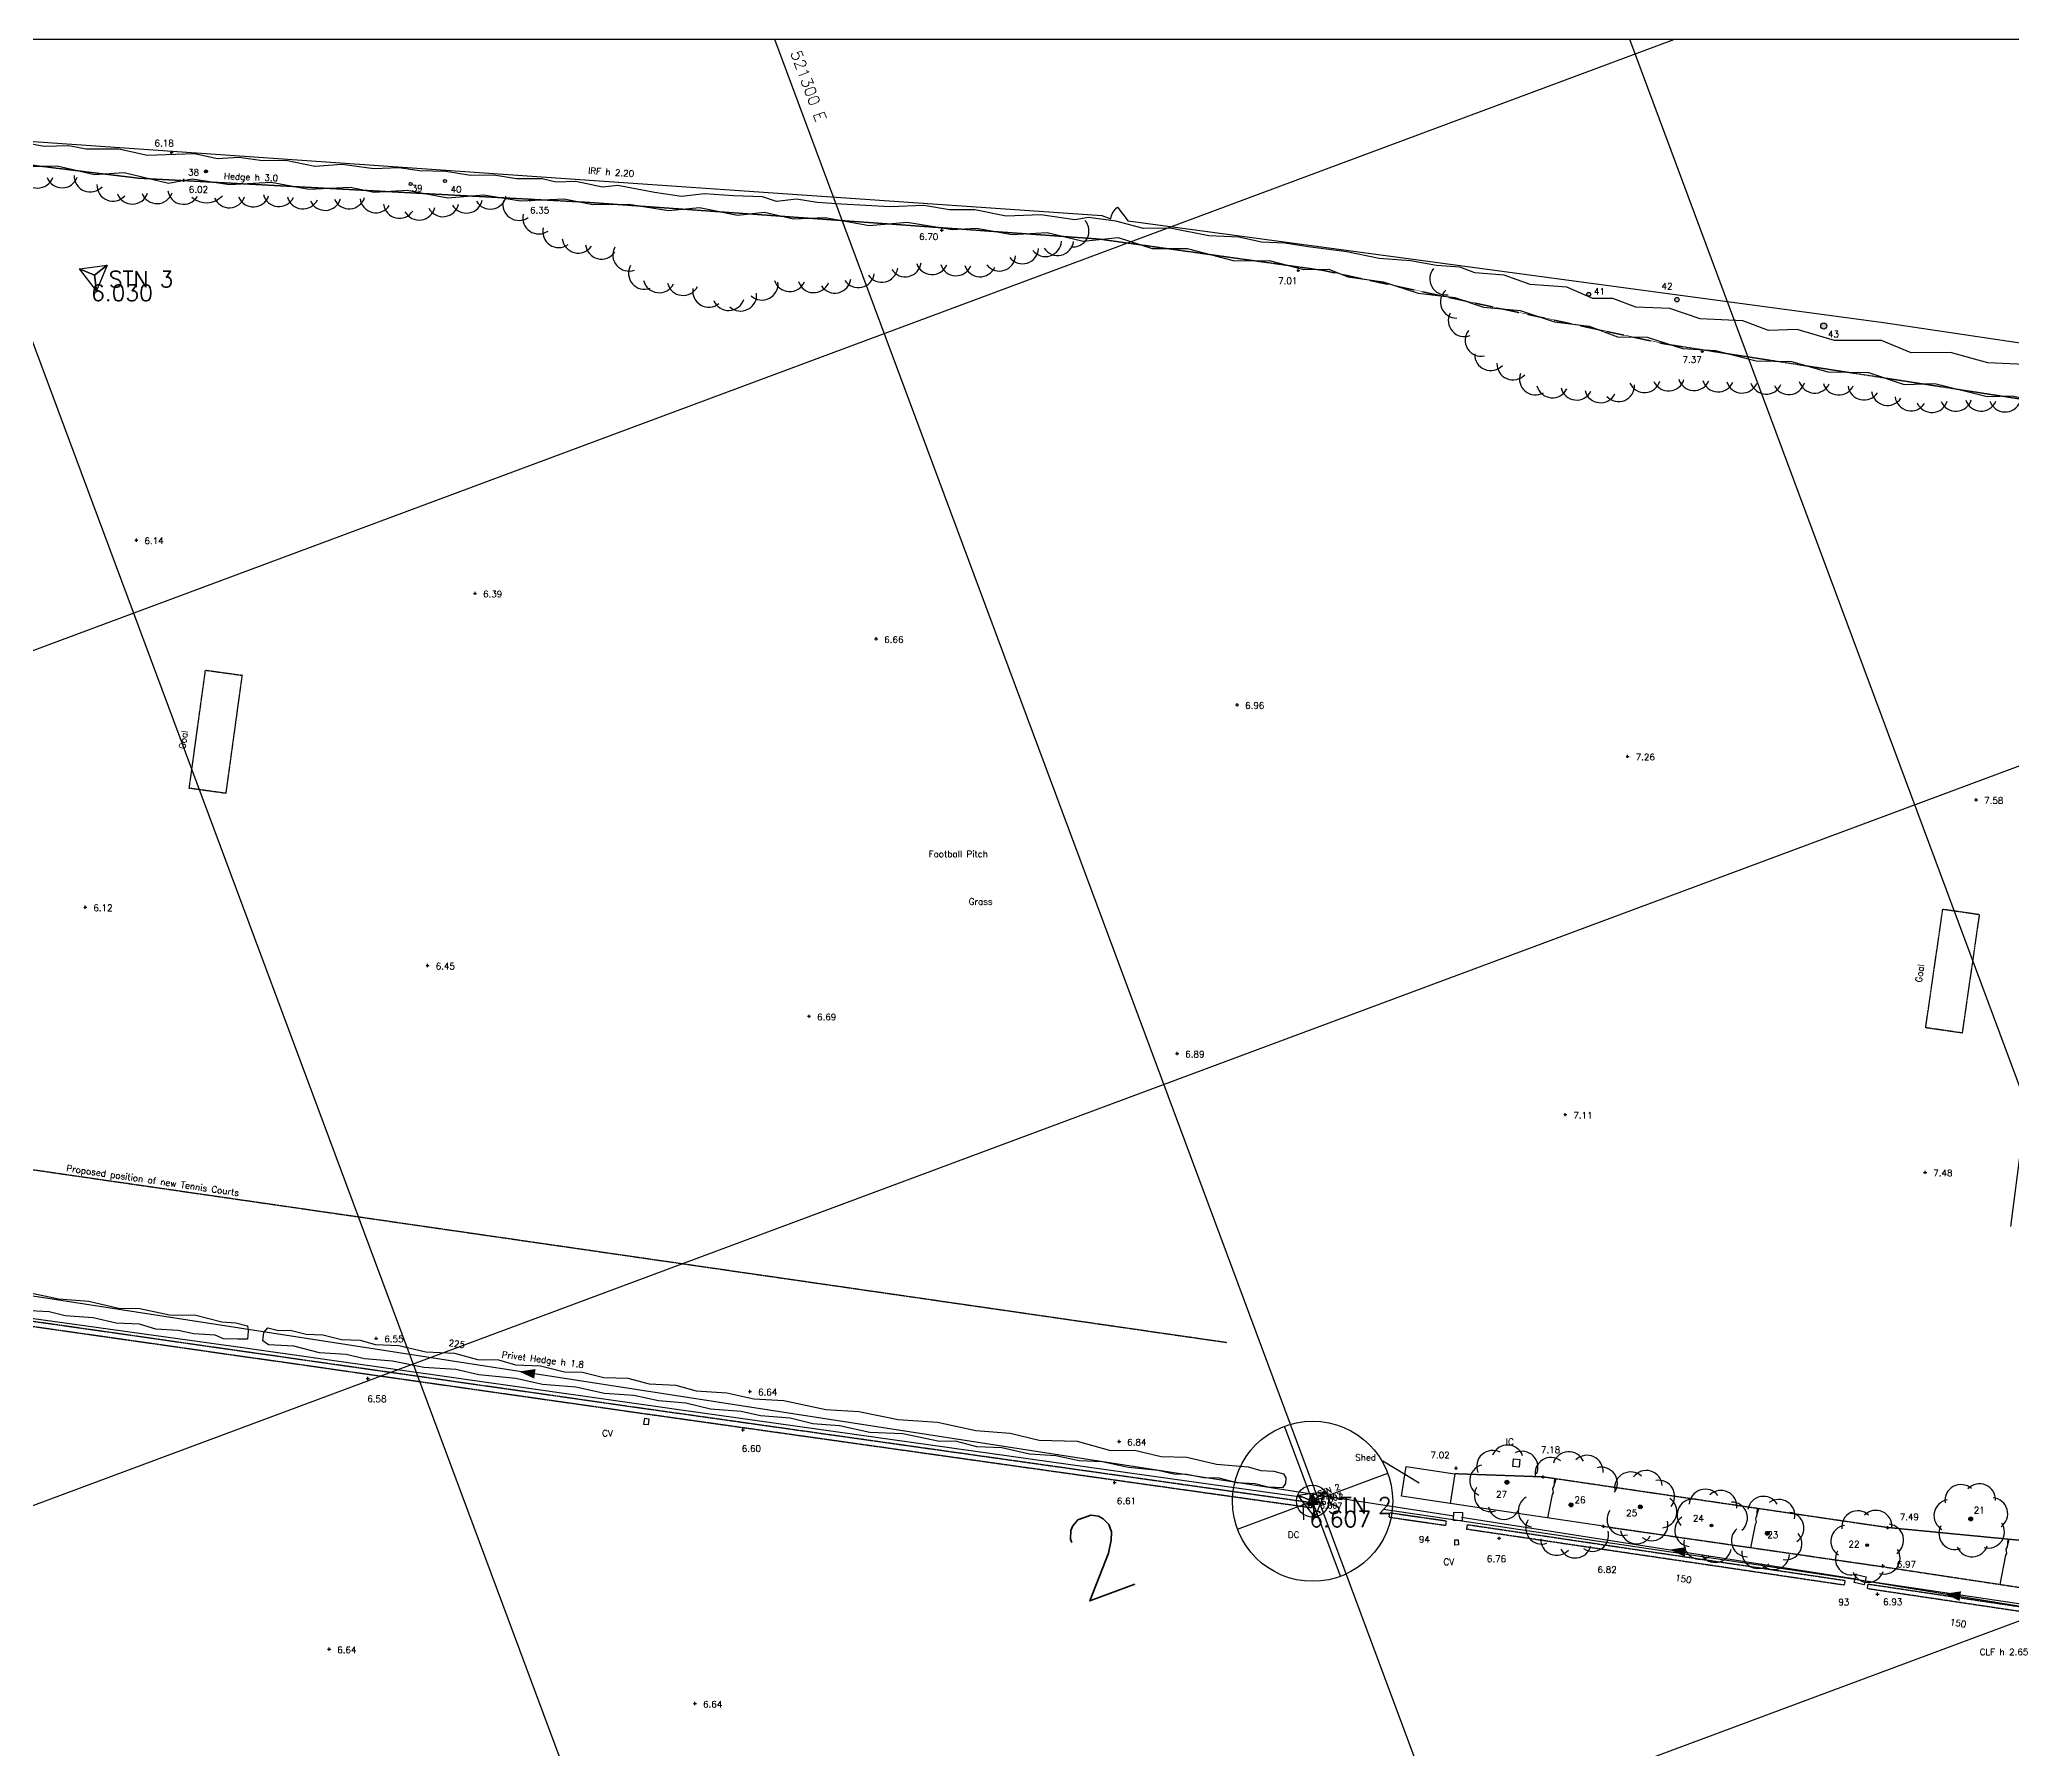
# Model space of a CAD drawing. Extents: x -4000 to 590500, y -6503 to 470250.
# Drawn here: x 89694 to 212822, y 358289 to 465000 of the extents above; entities that cross this region are included whole.
import ezdxf

# ---------------------------------------------------------------- set-up
doc = ezdxf.new("R2010")
doc.units = 0
doc.header["$LTSCALE"] = 0.0508
doc.linetypes.add('DASHED', pattern=[19.05, 12.7, -6.35])
for name, color, linetype in [('BORDER', 7, 'CONTINUOUS'), ('BOUNDARY', 30, 'CONTINUOUS'), ('CONTROL', 1, 'CONTINUOUS'), ('DETAIL', 5, 'CONTINUOUS'), ('GRID', 253, 'CONTINUOUS'), ('LEVEL', 1, 'CONTINUOUS'), ('MH_NUMBER', 7, 'CONTINUOUS'), ('SERVICE', 1, 'CONTINUOUS'), ('SPORTS_PITCH', 5, 'DASHED'), ('STORM', 5, 'CONTINUOUS'), ('TEXT', 7, 'CONTINUOUS'), ('TEXT_SERVICE', 1, 'CONTINUOUS'), ('TREE_NUMBER', 7, 'CONTINUOUS'), ('VEGETATION', 3, 'CONTINUOUS')]:
    doc.layers.add(name, color=color, linetype=linetype)
doc.styles.add('ROMANS', font='Romans.shx')

msp = doc.modelspace()

# ---------------------------------------------------------------- hatches: boundary and pattern name
at = {"layer": 'VEGETATION', "linetype": 'Continuous'}
h = msp.add_hatch(color=256, dxfattribs=at)
edge = h.paths.add_edge_path()
edge.add_arc((100082, 456766), 95.5, 0, 360)
h = msp.add_hatch(color=256, dxfattribs=at)
edge = h.paths.add_edge_path()
edge.add_arc((114998, 456169), 95.5, 0, 360)
edge = h.paths.add_edge_path()
edge.add_arc((112858, 455978), 95.5, 0, 360)
h = msp.add_hatch(color=256, dxfattribs=at)
edge = h.paths.add_edge_path()
edge.add_arc((191878, 448759), 140, 0, 360)
edge = h.paths.add_edge_path()
edge.add_arc((186376, 449096), 120, 0, 360)
h = msp.add_hatch(color=256, dxfattribs=at)
edge = h.paths.add_edge_path()
edge.add_arc((201044, 447122), 190, 0, 360)
edge = h.paths.add_edge_path()
edge.add_arc((216340, 444637), 100, 0, 360)
edge = h.paths.add_edge_path()
edge.add_arc((224261, 443514), 100, 0, 360)
edge = h.paths.add_edge_path()
edge.add_arc((225121, 443083), 130, 0, 360)
edge = h.paths.add_edge_path()
edge.add_arc((230003, 442962), 120, 0, 360)
h = msp.add_hatch(color=256, dxfattribs=at)
edge = h.paths.add_edge_path()
edge.add_arc((181269, 374968), 120, 0, 360)
h = msp.add_hatch(color=256, dxfattribs=at)
edge = h.paths.add_edge_path()
edge.add_arc((185270, 373555), 120, 0, 360)
h = msp.add_hatch(color=256, dxfattribs=at)
edge = h.paths.add_edge_path()
edge.add_arc((189590, 373432), 120, 0, 360)
h = msp.add_hatch(color=256, dxfattribs=at)
edge = h.paths.add_edge_path()
edge.add_arc((194038, 372268), 79.6, 0, 360)
h = msp.add_hatch(color=256, dxfattribs=at)
edge = h.paths.add_edge_path()
edge.add_arc((197518, 371783), 120, 0, 360)
h = msp.add_hatch(color=256, dxfattribs=at)
edge = h.paths.add_edge_path()
edge.add_arc((210213, 372678), 120, 0, 360)
h = msp.add_hatch(color=256, dxfattribs=at)
edge = h.paths.add_edge_path()
edge.add_arc((203746, 371039), 79.6, 0, 360)

# ---------------------------------------------------------------- linework, layer by layer
at = {"layer": 'BORDER', "flags": 128}
msp.add_lwpolyline([(535000, 0), (535000, 465000), (0, 465000), (0, 0)], close=True, dxfattribs=at)
at = {"layer": 'BOUNDARY', "linetype": 'Continuous'}
for p, q in [((212705, 390922), (216816, 422576)), ((69148, 387956), (102531, 383359)), ((173557, 373296), (272388, 358623))]:
    msp.add_line(p, q, dxfattribs=at)
at = {"layer": 'BOUNDARY', "linetype": 'Continuous', "flags": 128}
for points in [[(84815, 458941), (123127, 456277), (155980, 454023), (156553, 453814)], [(344322, 427596), (338539, 428031), (333102, 428686), (297339, 433752), (267179, 438214), (237318, 442479), (204775, 447327), (157643, 453667)], [(102531, 383359), (129583, 379517), (168548, 374041)]]:
    msp.add_lwpolyline(points, dxfattribs=at)
msp.add_lwpolyline([(156553, 453814, -0.1989124), (156976, 454542), (157643, 453667)], format="xyb", dxfattribs=at)
at = {"layer": 'CONTROL', "linetype": 'Continuous'}
for p, q in [((92197, 450680), (93914, 450909)), ((93121, 450299), (92197, 450680)), ((93253, 449308), (92197, 450680)), ((92197, 450680), (93121, 450299)), ((93121, 450299), (93914, 450909)), ((93914, 450909), (93121, 450299)), ((93914, 450909), (93253, 449308)), ((93253, 449308), (93121, 450299)), ((93121, 450299), (93253, 449308)), ((168220, 374167), (169937, 374396)), ((169144, 373786), (169937, 374396)), ((169937, 374396), (169144, 373786)), ((169937, 374396), (169276, 372795)), ((169144, 373786), (168220, 374167)), ((169276, 372795), (168220, 374167)), ((168220, 374167), (169144, 373786)), ((169276, 372795), (169144, 373786)), ((169144, 373786), (169276, 372795))]:
    msp.add_line(p, q, dxfattribs=at)
at = {"layer": 'CONTROL', "linetype": 'Continuous', "flags": 128}
for points in [[(170889, 369100), (167399, 378472)], [(164458, 372041), (173830, 375531)], [(169144, 373786), (169144, 374186), (169490, 373586), (169144, 373786), (168798, 373586), (169144, 374186), (169144, 373786), (169490, 373586), (168798, 373586), (169144, 373786)], [(169147, 373789), (169007, 374164), (169541, 373722), (169147, 373789), (168892, 373480), (169007, 374164), (169147, 373789), (169541, 373722), (168892, 373480), (169147, 373789)]]:
    msp.add_lwpolyline(points, dxfattribs=at)
at = {"layer": 'CONTROL', "linetype": 'Continuous'}
for radius in [5000, 1000]:
    msp.add_circle((169144, 373786), radius, dxfattribs=at)
at = {"layer": 'DETAIL', "linetype": 'Continuous'}
msp.add_line((187296, 372220), (177731, 373642), dxfattribs=at)
at = {"layer": 'DETAIL', "linetype": 'DASHED', "flags": 128}
for points in [[(65866, 460086), (68553, 459272), (83065, 457916), (95873, 456353), (123882, 454848), (155780, 452559), (169774, 450605), (191126, 446008), (217934, 441857), (225036, 441034), (248381, 437762), (279772, 432544), (316753, 425730), (327482, 425463), (344108, 425964), (345820, 426693), (350542, 425562), (359513, 424749), (380463, 425641), (381123, 425863), (389836, 427092), (392669, 426365), (409852, 425639), (414921, 426641), (428254, 426195), (459948, 427641), (461467, 426554), (462131, 423797), (462080, 419406), (462284, 402178), (462056, 379981), (462251, 376297), (463367, 373664), (466087, 372538)], [(276052, 351503), (275479, 360725), (272852, 362511), (268648, 363183), (249665, 366274), (231176, 368806), (215676, 371106), (205030, 372134), (183527, 375295), (178010, 375491)], [(187296, 372220), (204718, 369702), (226537, 366404), (244917, 363575), (259001, 361326), (271312, 359271), (272762, 358710), (272407, 358385)]]:
    msp.add_lwpolyline(points, dxfattribs=at)
for points in [[(100054, 425641), (102333, 425328), (101320, 417957), (99041, 418270)], [(208470, 410732), (210747, 410404), (209677, 403000), (207401, 403329)]]:
    msp.add_lwpolyline(points, close=True, dxfattribs=at)
at = {"layer": 'DETAIL', "linetype": 'Continuous', "flags": 128}
msp.add_lwpolyline([(177731, 373642), (174696, 374100), (174975, 375949), (178010, 375491)], close=True, dxfattribs=at)
at = {"layer": 'DETAIL', "flags": 128}
for points in [[(184187, 374696), (184186, 374688), (184113, 374576), (184165, 374316), (184092, 374205), (183808, 372738)], [(196849, 372830), (196847, 372822), (196775, 372711), (196826, 372450), (196753, 372339), (196469, 370872)], [(212477, 370910), (212475, 370902), (212403, 370791), (212454, 370531), (212382, 370419), (212028, 368597)]]:
    msp.add_lwpolyline(points, dxfattribs=at)
for points in [[(184187, 374696), (184332, 375177), (184233, 375196)], [(196849, 372830), (196993, 373311), (196895, 373330)], [(212477, 370910), (212621, 371392), (212523, 371411)]]:
    msp.add_lwpolyline(points, close=True, dxfattribs=at)
at = {"layer": 'GRID', "linetype": 'Continuous', "flags": 128}
for points in [[(0, 286921), (478251, 465000)], [(0, 340275), (334963, 465000)], [(0, 393629), (191676, 465000)], [(255373, 0), (82229, 465000)], [(308727, 0), (135582, 465000)], [(362081, 0), (188936, 465000)]]:
    msp.add_lwpolyline(points, dxfattribs=at)
at = {"layer": 'LEVEL', "flags": 128}
for points in [[(97943, 457838), (97943, 458038)], [(97843, 457938), (98043, 457938)], [(98601, 456210), (98801, 456210)], [(98701, 456110), (98701, 456310)], [(120207, 454984), (120407, 454984)], [(120307, 454884), (120307, 455084)], [(146006, 453000), (146006, 453200)], [(145906, 453100), (146106, 453100)], [(168250, 450491), (168250, 450691)], [(168150, 450591), (168350, 450591)], [(193361, 445535), (193561, 445535)], [(193461, 445435), (193461, 445635)], [(95641, 433761), (95841, 433761)], [(95741, 433661), (95741, 433861)], [(116773, 430435), (116973, 430435)], [(116873, 430335), (116873, 430535)], [(141810, 427596), (142010, 427596)], [(141910, 427496), (141910, 427696)], [(164430, 423381), (164430, 423581)], [(164330, 423481), (164530, 423481)], [(188701, 420264), (188901, 420264)], [(188801, 420164), (188801, 420364)], [(210447, 417557), (210647, 417557)], [(210547, 417457), (210547, 417657)], [(92454, 410855), (92654, 410855)], [(92554, 410755), (92554, 410955)], [(113816, 407215), (114016, 407215)], [(113916, 407115), (113916, 407315)], [(137617, 404044), (137817, 404044)], [(137717, 403944), (137717, 404144)], [(160592, 401722), (160792, 401722)], [(160692, 401622), (160692, 401822)], [(184813, 397909), (185013, 397909)], [(184913, 397809), (184913, 398009)], [(207268, 394307), (207468, 394307)], [(207368, 394207), (207368, 394407)], [(110610, 383948), (110810, 383948)], [(110710, 383848), (110710, 384048)], [(110089, 381439), (110289, 381439)], [(110189, 381339), (110189, 381539)], [(133933, 380635), (134133, 380635)], [(134033, 380535), (134033, 380735)], [(133495, 378230), (133695, 378230)], [(133595, 378130), (133595, 378330)], [(156972, 377509), (157172, 377509)], [(157072, 377409), (157072, 377609)], [(177993, 375846), (178193, 375846)], [(178093, 375746), (178093, 375946)], [(156687, 374943), (156887, 374943)], [(156787, 374843), (156787, 375043)], [(183427, 375295), (183627, 375295)], [(183527, 375195), (183527, 375395)], [(187196, 372220), (187396, 372220)], [(187296, 372120), (187296, 372320)], [(204930, 372134), (205130, 372134)], [(205030, 372034), (205030, 372234)], [(180690, 371470), (180890, 371470)], [(180790, 371370), (180790, 371570)], [(204636, 369758), (204836, 369758)], [(204736, 369658), (204736, 369858)], [(204291, 367991), (204491, 367991)], [(204391, 367891), (204391, 368091)], [(107676, 364551), (107876, 364551)], [(107776, 364451), (107776, 364651)], [(130501, 361158), (130701, 361158)], [(130601, 361058), (130601, 361258)]]:
    msp.add_lwpolyline(points, dxfattribs=at)
at = {"layer": 'SERVICE', "linetype": 'DASHED', "flags": 128}
for points in [[(169129, 373679), (127435, 379557), (70093, 387736), (69178, 386914), (64628, 353011), (65451, 352156), (107887, 346259), (155971, 339453), (156013, 339750), (107929, 346556), (65595, 352439), (64944, 353115), (69460, 386765), (70189, 387419), (127394, 379260), (169087, 373382)], [(173959, 373067), (177479, 372561), (177437, 372264), (173916, 372770)], [(178809, 372326), (202361, 368843), (202317, 368546), (178765, 372030)], [(203814, 368616), (217841, 366526), (217797, 366229), (203769, 368320)]]:
    msp.add_lwpolyline(points, close=True, dxfattribs=at)
at = {"layer": 'SERVICE', "linetype": 'Continuous', "flags": 128}
for points in [[(127418, 378578), (127474, 378964), (127731, 378927), (127676, 378541)], [(182035, 375904), (181637, 375945), (181686, 376422), (182083, 376382)], [(178476, 372563), (177926, 372588), (177949, 373097), (178498, 373073)], [(178010, 371366), (178230, 371377), (178246, 371057), (178026, 371046)], [(203559, 368563), (202947, 368712), (203067, 369207), (203679, 369059)]]:
    msp.add_lwpolyline(points, close=True, dxfattribs=at)
at = {"layer": 'SPORTS_PITCH', "linetype": 'DASHED', "flags": 128}
msp.add_lwpolyline([(69756, 397299), (163767, 383698)], dxfattribs=at)
at = {"layer": 'STORM', "linetype": 'Continuous', "flags": 128}
for points in [[(177962, 372844), (56199, 391702)], [(178435, 372786), (203049, 368949)], [(203620, 368816), (218445, 366401)]]:
    msp.add_lwpolyline(points, dxfattribs=at)
at = {"layer": 'STORM', "flags": 128}
for points in [[(119619, 381877, 0, 600, 0), (120609, 381735, 600, 600, 0)], [(191416, 370763, 0, 600, 0), (192407, 370624, 600, 600, 0)], [(208572, 368009, 0, 600, 0), (209562, 367863, 600, 600, 0)]]:
    msp.add_lwpolyline(points, format="xyseb", dxfattribs=at)
at = {"layer": 'TEXT', "linetype": 'Continuous'}
msp.add_line((175788, 374920), (173518, 376280), dxfattribs=at)
at = {"layer": 'TEXT_SERVICE', "linetype": 'Continuous'}
msp.add_line((168533, 373620), (168574, 372617), dxfattribs=at)
at = {"layer": 'VEGETATION', "linetype": 'Continuous', "flags": 128}
for points in [[(214034, 444688), (211287, 444816), (208955, 445471), (206499, 445442), (204647, 446208), (201708, 446208), (199392, 446894), (197587, 446830), (195997, 447439), (193330, 447567), (191445, 448221), (189305, 448301), (187873, 448830), (186627, 448830), (185014, 449549), (182730, 449708), (181101, 450299), (179264, 450443), (178322, 450794), (176871, 450893), (175242, 451196), (173294, 451340), (171281, 451755), (168870, 452058), (167416, 452282), (165952, 452348), (164531, 452667), (162662, 452747), (160250, 453225), (158589, 453209), (156865, 453656), (155161, 453881), (154314, 453737), (152174, 454057), (150018, 453977), (148069, 454376), (146476, 454361), (144879, 454648), (142771, 454553), (139752, 454712), (138235, 454824), (136941, 455031), (135679, 454888), (134817, 455175), (132997, 455241), (131192, 455368), (129755, 455209), (128078, 455448), (125778, 455879), (124820, 455783), (123175, 456134), (121945, 456102), (121072, 456311), (119459, 456295), (118053, 456535), (116600, 456503), (115051, 456758), (113406, 456806), (112112, 456997), (110552, 456935), (108587, 457206), (106878, 457079), (105058, 457446), (103620, 457430), (102135, 457637), (100814, 457542), (99377, 457861), (96438, 457749), (94650, 458164), (92605, 458164), (91535, 458372), (89989, 458326), (88312, 458629)], [(88939, 457076), (90808, 457124), (93124, 456565), (94977, 456693), (97740, 456039), (99224, 456309), (101555, 455942), (104159, 456101), (106506, 455655), (109078, 455782), (110576, 455478), (112636, 455590), (115176, 455127), (117428, 455303), (119712, 454936), (122443, 455047), (124230, 454711), (126466, 454727), (128941, 454328), (130890, 454504), (133253, 454041), (134930, 454217), (136749, 453801), (138729, 453896), (141476, 453386), (143840, 453593), (146651, 453146), (148165, 453226), (150401, 452826), (152573, 452954), (154825, 452411), (157013, 452651), (159137, 451949), (161323, 451962), (164277, 451196), (166433, 451212), (168605, 450637), (170155, 450669), (171333, 450187), (173553, 449867), (175725, 449165), (178009, 448894), (179813, 448303), (182097, 448080), (184233, 447373), (186405, 447117), (188178, 446447), (190014, 446415), (192218, 445713), (194277, 445582), (196832, 444944), (199036, 444912), (201304, 444258), (203843, 444210), (206063, 443460), (207979, 443535), (211237, 442721), (212818, 442753), (215789, 442051)], [(89040, 386803), (90886, 386409), (92773, 386258), (94636, 385831), (95951, 385813), (97814, 385410), (99458, 385402), (101068, 384974), (101945, 384906)], [(101945, 384906), (102683, 384730), (102725, 384403), (102667, 383900), (102063, 383900), (101182, 383925), (100662, 384152), (99320, 384227), (98355, 384445), (96958, 384521), (95934, 384831), (94483, 384898), (93051, 385226), (91298, 385360), (90299, 385595), (88739, 385687)]]:
    msp.add_lwpolyline(points, dxfattribs=at)
msp.add_lwpolyline([(146857, 377529), (145870, 377511), (143568, 377983), (141512, 378076), (139626, 378497), (137961, 378610), (136532, 378969), (134692, 379123), (133483, 379392), (131571, 379525), (130029, 379895), (128333, 380039), (126784, 380381), (124944, 380514), (123166, 380895), (121089, 381059), (119415, 381452), (117112, 381667), (115673, 381996), (113679, 382119), (111719, 382521), (109982, 382665), (108841, 382943), (107166, 383035), (105566, 383458), (103993, 383550), (103634, 383797), (103685, 384310), (103952, 384608), (104620, 384444), (105340, 384464), (106327, 384218), (107385, 384167), (108547, 383879), (109709, 383838), (110643, 383570), (112113, 383498), (113809, 383097), (115598, 383025), (117037, 382635), (118332, 382604), (119400, 382295), (120963, 382243), (122453, 381863), (123574, 381832), (124910, 381504), (126411, 381473), (127745, 381111), (129410, 381029), (130685, 380680), (132586, 380557), (134282, 380166), (136141, 380073), (138773, 379508), (140828, 379384), (143272, 378880), (145728, 378715), (148134, 378202), (150270, 378026), (152069, 377594), (154444, 377533), (156541, 376957), (158030, 376975), (159695, 376574), (161299, 376533), (163139, 376102), (165112, 375938), (165921, 375710), (166731, 375655), (167327, 375491), (167481, 375254), (167450, 374885), (167265, 374618), (166371, 374669), (165559, 374874), (164418, 374936), (163308, 375224), (162342, 375244), (161304, 375460), (160481, 375480), (159507, 375709), (157657, 375884), (156002, 376233), (154573, 376295), (153124, 376623), (151472, 376728), (149745, 377108), (148193, 377170)], close=True, dxfattribs=at)
at = {"layer": 'VEGETATION', "linetype": 'Continuous'}
for centre, radius in [((100082, 456766), 95.5), ((112858, 455978), 95.5), ((114998, 456169), 95.5), ((186376, 449096), 120), ((191878, 448759), 140), ((201044, 447122), 190), ((181269, 374968), 120), ((185270, 373555), 120), ((189590, 373432), 120), ((194038, 372268), 79.6), ((197518, 371783), 120), ((210213, 372678), 120), ((203746, 371039), 79.6)]:
    msp.add_circle(centre, radius, dxfattribs=at)
for centre, radius, start, end in [((89580, 456726), 1000, 200.94251, 340.21424), ((91111, 456742), 1000, 200.94251, 340.21424), ((92857, 456484), 1000, 178.43769, 317.70942), ((94277, 455912), 1000, 178.43769, 317.70942), ((95495, 455728), 1000, 201.49787, 340.7696), ((97025, 455758), 1000, 201.49787, 340.7696), ((98690, 455715), 1000, 189.53753, 328.80926), ((100110, 456186), 1372, 228.9755, 316.80351), ((101544, 455496), 1000, 202.53519, 341.80692), ((103046, 455553), 1000, 202.53519, 341.80692), ((104639, 455574), 1000, 194.72698, 333.99871), ((106136, 455426), 1000, 194.72698, 333.99871), ((107522, 455334), 1000, 204.11361, 343.38535), ((109023, 455433), 1000, 204.11361, 343.38535), ((110692, 455183), 1000, 187.33433, 326.60606), ((112157, 454844), 1000, 187.33433, 326.60606), ((113383, 454728), 1000, 208.51124, 347.78297), ((114872, 454941), 1000, 208.51124, 347.78297), ((116342, 455163), 1000, 209.86018, 349.13191), ((117825, 455411), 1000, 209.86018, 349.13191), ((119613, 454707), 1000, 166.10459, 305.37633), ((120856, 453861), 1000, 166.10459, 305.37633), ((122098, 453014), 1000, 166.10459, 305.37633), ((154187, 453053), 1000, 262.04889, 41.32062), ((123315, 452670), 1000, 185.83811, 325.10984), ((124771, 452293), 1000, 185.83811, 325.10984), ((126471, 451549), 1000, 151.13357, 290.4053), ((151036, 452001), 1000, 217.90316, 357.17489), ((152469, 452454), 1000, 217.90316, 357.17489), ((153233, 452519), 1000, 213.26953, 352.54126), ((127453, 450410), 1000, 151.13357, 290.4053), ((142258, 450850), 1000, 213.37959, 352.65132), ((143723, 451189), 1000, 213.37959, 352.65132), ((145389, 451327), 1000, 197.78567, 337.0574), ((146891, 451259), 1000, 197.78567, 337.0574), ((148393, 451191), 1000, 197.78567, 337.0574), ((149602, 451548), 1000, 217.90316, 357.17489), ((177455, 450060), 1000, 139.22151, 278.49324), ((128368, 450197), 1000, 193.86869, 333.14042), ((129862, 450027), 1000, 193.86869, 333.14042), ((131460, 449294), 1000, 170.37426, 309.64599), ((134784, 449738), 1000, 227.6342, 6.90593), ((136510, 450266), 1000, 197.84879, 337.12052), ((138012, 450200), 1000, 197.84879, 337.12052), ((139328, 450173), 1000, 213.37959, 352.65132), ((140793, 450511), 1000, 213.37959, 352.65132), ((132701, 449090), 1000, 202.35441, 341.62615), ((133448, 449049), 1000, 227.6342, 6.90593), ((178126, 448612), 1000, 131.25469, 270.52642), ((178612, 447457), 1000, 151.95749, 291.22922), ((179659, 446231), 1000, 142.72732, 281.99905), ((180256, 445339), 1000, 177.75658, 317.02831), ((181647, 444760), 1000, 177.75658, 317.02831), ((183055, 443814), 1000, 160.14491, 299.41664), ((184107, 443643), 1000, 194.86703, 334.13876), ((188234, 443398), 1000, 223.15629, 2.42802), ((189855, 443965), 1000, 204.16619, 343.43792), ((191358, 444065), 1000, 204.16619, 343.43792), ((192943, 444094), 1000, 197.2249, 336.49663), ((194448, 444011), 1000, 197.2249, 336.49663), ((195945, 443933), 1000, 197.84483, 337.11656), ((197449, 443867), 1000, 197.84483, 337.11656), ((198865, 443841), 1000, 205.36176, 344.6335), ((200476, 443930), 1000, 195.9681, 335.23983), ((201978, 443814), 1000, 195.9681, 335.23983), ((203552, 443500), 1000, 187.40488, 326.67662), ((185615, 443497), 1000, 194.07725, 333.34898), ((187112, 443332), 1000, 194.07725, 333.34898), ((205020, 443162), 1000, 187.40488, 326.67662), ((206488, 442824), 1000, 187.40488, 326.67662), ((207788, 442722), 1000, 203.39499, 342.66672), ((209292, 442801), 1000, 203.39499, 342.66672), ((210856, 442807), 1000, 198.3904, 337.66213), ((212361, 442755), 1000, 198.3904, 337.66213), ((180383, 375954), 1000, 62.29361, 201.56534), ((181304, 376293), 1000, 18.82335, 158.09508), ((182207, 375905), 1000, 335.35309, 114.62482), ((185127, 375876), 1000, 23.90383, 163.17556), ((179947, 375074), 1000, 105.76387, 245.0356), ((184020, 375516), 1000, 52.884, 192.15573), ((186269, 375655), 1000, 354.92366, 134.19539), ((187162, 374908), 1000, 325.94348, 105.21521), ((188990, 374614), 1000, 47.26667, 186.5384), ((189968, 374703), 1000, 3.79641, 143.06814), ((180236, 374135), 1000, 149.23413, 288.50586), ((190739, 374094), 1000, 320.32615, 99.59788), ((193647, 373535), 1000, 37.53543, 176.80716), ((194622, 373459), 1000, 354.27114, 133.54287), ((209601, 373824), 1000, 48.68215, 187.95388), ((210759, 373877), 1000, 357.25358, 136.52531), ((181092, 373653), 1000, 192.70439, 331.97612), ((182976, 373175), 1000, 119.7657, 259.03743), ((188518, 372651), 1000, 146.44511, 285.71685), ((190879, 373122), 1000, 276.85589, 56.12762), ((192885, 372922), 1000, 80.79972, 220.07145), ((195279, 372735), 1000, 311.00684, 90.27857), ((197282, 373088), 1000, 30.5926, 169.86433), ((198240, 372895), 1000, 347.3283, 126.60003), ((198806, 372097), 1000, 304.06401, 83.33574), ((203166, 372185), 1000, 47.59721, 186.86894), ((204298, 372215), 1000, 356.16864, 135.44037), ((208919, 372885), 1000, 100.11072, 239.38245), ((211523, 373004), 1000, 305.82501, 85.09674), ((183447, 372110), 1000, 148.74587, 288.0176), ((186615, 371657), 1000, 235.68639, 14.95812), ((189349, 372128), 1000, 189.91537, 329.1871), ((190313, 372320), 1000, 233.38563, 12.65736), ((192750, 371954), 1000, 124.06401, 263.33574), ((196277, 371316), 1000, 131.00684, 270.27857), ((202484, 371282), 1000, 99.02578, 238.29751), ((205026, 371349), 1000, 304.74006, 84.01179), ((209229, 371767), 1000, 151.53929, 290.81102), ((211316, 371862), 1000, 254.39643, 33.66816), ((184375, 371408), 1000, 177.72604, 316.99777), ((185527, 371243), 1000, 206.70621, 345.97795), ((193315, 371156), 1000, 167.3283, 306.60003), ((194274, 370963), 1000, 210.5926, 349.86433), ((196934, 370592), 1000, 174.27114, 313.54287), ((198671, 371129), 1000, 260.79972, 40.07145), ((202765, 370185), 1000, 150.45435, 289.72608), ((204804, 370239), 1000, 253.31149, 32.58322), ((210295, 371312), 1000, 202.96786, 342.23959), ((197909, 370516), 1000, 217.53543, 356.80716), ((203798, 369721), 1000, 201.88292, 341.15465)]:
    msp.add_arc(centre, radius, start, end, dxfattribs=at)

# ---------------------------------------------------------------- texts
at = {"layer": 'CONTROL', "style": 'ROMANS'}
for s, height, p in [('6.030', 1000, (92912, 448686)), ('STN 3', 1000, (94021, 449540)), ('6.607', 1000, (168934, 372173)), ('STN 2', 360, (169604, 373886)), ('6.607', 360, (169604, 373326)), ('STN 2', 1000, (170044, 373027))]:
    msp.add_text(s, height=height, dxfattribs=at).set_placement(p)
at = {"layer": 'CONTROL', "linetype": 'Continuous', "style": 'ROMANS'}
msp.add_text('2', height=5000, rotation=20.42304, dxfattribs=at).set_placement((154634, 367334))
at = {"layer": 'GRID', "linetype": 'Continuous', "style": 'ROMANS'}
msp.add_text('521300 E', height=700, rotation=290.42304, dxfattribs=at).set_placement((136540, 464165))
at = {"layer": 'LEVEL', "style": 'ROMANS'}
for s, p in [('6.18', (96876, 458328)), ('6.02', (99017, 455439)), ('6.35', (120307, 454142)), ('6.70', (144586, 452492)), ('7.01', (166990, 449740)), ('7.37', (192227, 444820)), ('6.14', (96244, 433517)), ('6.39', (117376, 430191)), ('6.66', (142413, 427352)), ('6.96', (164933, 423237)), ('7.26', (189304, 420021)), ('7.58', (211050, 417313)), ('6.12', (93057, 410611)), ('6.45', (114420, 406972)), ('6.69', (138220, 403801)), ('6.89', (161195, 401478)), ('7.11', (185416, 397666)), ('7.48', (207871, 394063)), ('6.55', (111213, 383704)), ('6.64', (134536, 380391)), ('6.58', (110153, 379973)), ('6.60', (133522, 376871)), ('6.84', (157575, 377265)), ('7.02', (176497, 376464)), ('7.18', (183391, 376793)), ('6.61', (156930, 373602)), ('7.49', (205784, 372607)), ('6.76', (180019, 369990)), ('6.82', (186921, 369311)), ('6.97', (205604, 369650)), ('6.93', (204746, 367305)), ('6.64', (108279, 364307)), ('6.64', (131104, 360914))]:
    msp.add_text(s, height=400, dxfattribs=at).set_placement(p)
at = {"layer": 'MH_NUMBER', "linetype": 'Continuous', "style": 'ROMANS'}
for s, p in [('94', (175776, 371205)), ('93', (201954, 367288))]:
    msp.add_text(s, height=400, dxfattribs=at).set_placement(p)
at = {"layer": 'STORM', "linetype": 'Continuous', "style": 'ROMANS'}
for s, rotation, p in [('225', 351.93601, (115202, 383478)), ('150', 350.93026, (191744, 368821)), ('150', 350.5364, (208887, 366065))]:
    msp.add_text(s, height=400, rotation=rotation, dxfattribs=at).set_placement(p)
at = {"layer": 'TEXT', "style": 'ROMANS'}
for s, height, rotation, p in [('IRF h 2.20', 400, 355.93827, (123921, 456620)), ('Goal', 400, 81.46413, (98789, 420709)), ('Goal', 400, 81.46413, (207146, 406135)), ('STN 2', 360, 20.42216, (169543, 374043)), ('6.607', 360, 20.42216, (169738, 373518))]:
    msp.add_text(s, height=height, rotation=rotation, dxfattribs=at).set_placement(p)
at = {"layer": 'TEXT', "linetype": 'Continuous', "style": 'ROMANS'}
for s, rotation, p in [('Hedge h 3.0', 357.74087, (101201, 456277)), ('Proposed position of new Tennis Courts', 351.76811, (91359, 394380)), ('Privet Hedge h 1.8', 352.80808, (118527, 382746))]:
    msp.add_text(s, height=400, rotation=rotation, dxfattribs=at).set_placement(p)
for s, p in [('Football Pitch', (145181, 413971)), ('Grass', (147680, 411008))]:
    msp.add_text(s, height=400, dxfattribs=at).set_placement(p)
at = {"layer": 'TEXT', "style": 'ROMANS'}
for s, p in [('Shed', (171802, 376317)), ('CLF h 2.65', (210776, 364182))]:
    msp.add_text(s, height=400, dxfattribs=at).set_placement(p)
at = {"layer": 'TEXT_SERVICE', "style": 'ROMANS'}
for s, p in [('CV', (124809, 377827)), ('IC', (181204, 377294)), ('DC', (167599, 371492)), ('CV', (177310, 369803))]:
    msp.add_text(s, height=400, dxfattribs=at).set_placement(p)
at = {"layer": 'TREE_NUMBER', "style": 'ROMANS'}
for s, p in [('38', (98969, 456515)), ('39', (112923, 455517)), ('40', (115348, 455444)), ('41', (186702, 449076)), ('42', (190915, 449403)), ('43', (201302, 446414)), ('27', (180596, 374021)), ('26', (185487, 373670)), ('25', (188711, 372851)), ('21', (210400, 373024)), ('24', (192876, 372516)), ('23', (197523, 371487)), ('22', (202586, 370905))]:
    msp.add_text(s, height=400, dxfattribs=at).set_placement(p)

doc.saveas('drawing.dxf')
